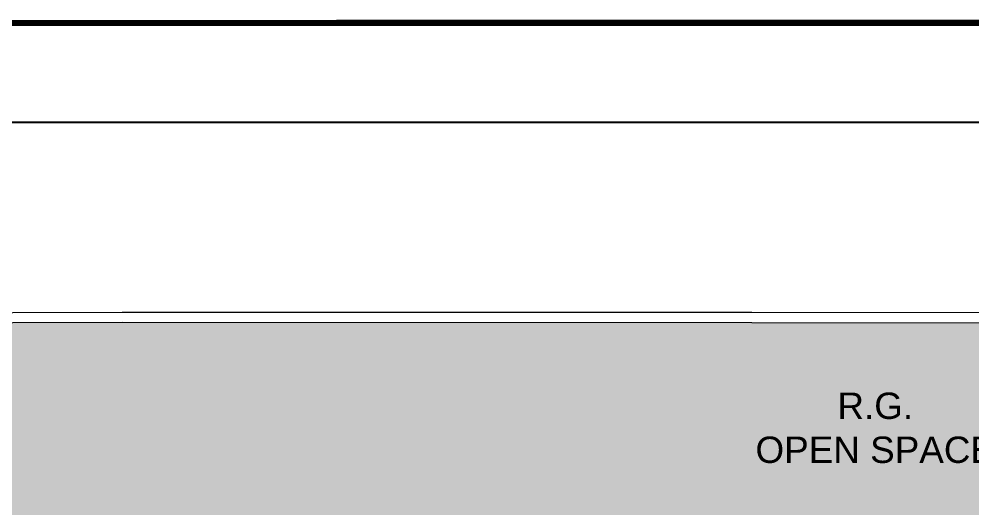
# Model space of a CAD drawing. Header units: inches. Extents: x 27644242 to 29005101, y -955243 to 216979.
# Drawn here: x 28726319 to 28747994, y -334286 to -323171 of the extents above; entities that cross this region are included whole.
import ezdxf

# ---------------------------------------------------------------- set-up
doc = ezdxf.new("R2010")
doc.units = ezdxf.units.IN
doc.header["$MEASUREMENT"] = 0
doc.layers.get('Defpoints').update_dxf_attribs({"color": 8})
doc.layers.add('HATCH', color=9, linetype='Continuous')
doc.layers.add('text', color=7, linetype='Continuous')
doc.layers.add('RVA Site Boundary', color=17, linetype='Continuous', lineweight=15)
doc.styles.add('AMITS', font='arial.ttf')

msp = doc.modelspace()

# ---------------------------------------------------------------- hatches: boundary and pattern name
at = {"layer": 'HATCH', "ltscale": 500, "true_color": 0x1f7f00, "transparency": 33554508}
h = msp.add_hatch(color=86, dxfattribs=at)
h.dxf.hatch_style = 1
h.paths.add_polyline_path([(28779889.84880011, -343146.5211468651), (28786372.80867642, -341428.676106155), (28789422.17885865, -340680.0404594822), (28792994.83358335, -339943.4670546423), (28793157.15561232, -339909.9484173963), (28793126.05553766, -339777.4440539948), (28790698.81822869, -330184.6865135799), (28767243.48831095, -330086.7115188191), (28742984.13939485, -330067.7360079602), (28728662.28132696, -330062.437658269), (28716553.18118975, -330098.1488175171), (28716553.18118975, -335900.7549998832), (28773507.89615741, -335900.7549998832), (28773507.89615741, -344985.9663887455)])

# ---------------------------------------------------------------- linework, layer by layer
at = {"layer": 'Defpoints', "linetype": 'Continuous', "const_width": 154.4264220221692}
msp.add_lwpolyline([(28798160.52802025, -323247.8770266856), (28798160.52801834, -397497.8770266558), (28689573.81143273, -397497.8770243461), (28689573.81143464, -323247.8770243833)], close=True, dxfattribs=at)
at = {"layer": 'Defpoints', "color": 1, "ltscale": 500}
msp.add_lwpolyline([(28689580.45462573, -373819.8606191447), (28798167.17121039, -373819.8606191447), (28798167.17121039, -325524.6645585758), (28689580.45462573, -325524.6645585758)], close=True, dxfattribs=at)
at = {"layer": 'RVA Site Boundary', "ltscale": 500}
for points in [[(28749606.42462402, -360650.1408039019), (28742304.78558555, -361067.0390736492), (28734332.78510854, -361792.6979537937), (28734049.91173809, -361852.730164256), (28733451.43442963, -361994.6044418725), (28714532.93110603, -366971.8126582798), (28712893.07794243, -367437.4090620382), (28712617.92700699, -367514.9162300283), (28711491.96059328, -367776.8737376178), (28711137.17756249, -367858.5137473716), (28707523.80795081, -368874.0671044223), (28707182.4253861, -369021.9357761004), (28706827.51257987, -368199.9510980873), (28701891.20449417, -356767.3694874434), (28694440.78779303, -339672.4033581429), (28690189.54789252, -330062.634351962), (28698006.81335235, -329960.0217781276), (28714624.7344246, -329795.2804806565), (28721195.21847901, -329854.4579038809), (28728661.98472314, -329832.4375328047), (28742984.27189985, -329837.7360412463), (28767244.05862537, -329856.7118945538)], [(28749606.42462402, -360650.1408039019), (28742304.78558555, -361067.0390736491), (28734332.78510854, -361792.6979537938), (28734049.91173809, -361852.7301642559), (28733451.43442963, -361994.6044418724), (28714532.93110603, -366971.8126582799), (28712893.07794243, -367437.4090620382), (28712617.92700699, -367514.9162300284), (28711491.96059328, -367776.8737376177), (28711137.17756249, -367858.5137473716), (28707523.80795081, -368874.0671044224), (28707182.4253861, -369021.9357761005), (28706827.51257987, -368199.9510980874), (28701891.20449417, -356767.3694874434), (28694440.78779303, -339672.4033581429), (28690189.54789252, -330062.6343519619), (28698006.81335235, -329960.0217781276), (28714624.7344246, -329795.2804806564), (28721195.21847901, -329854.4579038809), (28728661.98472314, -329832.4375328047), (28742984.27189985, -329837.7360412462), (28767244.05862537, -329856.7118945538)]]:
    msp.add_lwpolyline(points, dxfattribs=at)
at = {"layer": 'RVA Site Boundary', "color": 5, "ltscale": 500}
for points in [[(28749606.42462402, -360650.1408039002), (28742304.78558555, -361067.0390736467), (28734332.78510854, -361792.697953791), (28734049.91173809, -361852.7301642528), (28733451.43442963, -361994.6044418706), (28714532.93110603, -366971.812658277), (28712893.07794243, -367437.409062036), (28712617.92700699, -367514.9162300272), (28711491.96059328, -367776.8737376152), (28711137.17756249, -367858.5137473686), (28707523.80795081, -368874.0671044221), (28707182.4253861, -369021.9357761001), (28706827.51257987, -368199.951098085), (28701891.20449417, -356767.3694874427), (28694440.78779303, -339672.4033581397), (28690189.54789252, -330062.6343519619), (28698006.81335235, -329960.0217781259), (28714624.7344246, -329795.2804806536), (28721195.21847901, -329854.4579038775), (28728661.98472314, -329832.4375328018), (28742984.27189985, -329837.7360412447), (28767244.05862537, -329856.7118945537)], [(28749589.42859702, -360420.736621544), (28742287.80044325, -360837.6342698114), (28734298.36591946, -361564.8801005472), (28733999.50417548, -361628.3054101998), (28733395.64014032, -361771.4566584709), (28714472.25612137, -366749.948921327), (28712830.48708916, -367216.0892893596), (28712560.65694648, -367292.0976451524), (28711440.11261194, -367552.793699175), (28711080.24040056, -367635.6047929912), (28707446.63415468, -368656.8457447302), (28707302.30496198, -368719.3614330385), (28707038.67020486, -368108.7784190213), (28702102.20674547, -356675.836960003), (28694651.38067828, -339579.9315411439), (28690540.7674683, -330288.0439163289), (28698009.46275863, -330190.0068148798), (28714624.83871544, -330025.2907483386), (28721194.52188939, -330084.4609583888), (28728662.28132696, -330062.437658269), (28742984.13939485, -330067.7360079602), (28767243.48831095, -330086.7115188192)]]:
    msp.add_lwpolyline(points, dxfattribs=at)

# ---------------------------------------------------------------- texts
at = {"layer": 'text', "ltscale": 100, "insert": (28737584.73889909, -331663.2719360961), "char_height": 600, "width": 16420.0712127998, "attachment_point": 1, "style": 'AMITS'}
msp.add_mtext('\\pxqc;R.G.\\POPEN SPACE', dxfattribs=at)

doc.saveas('drawing.dxf')
